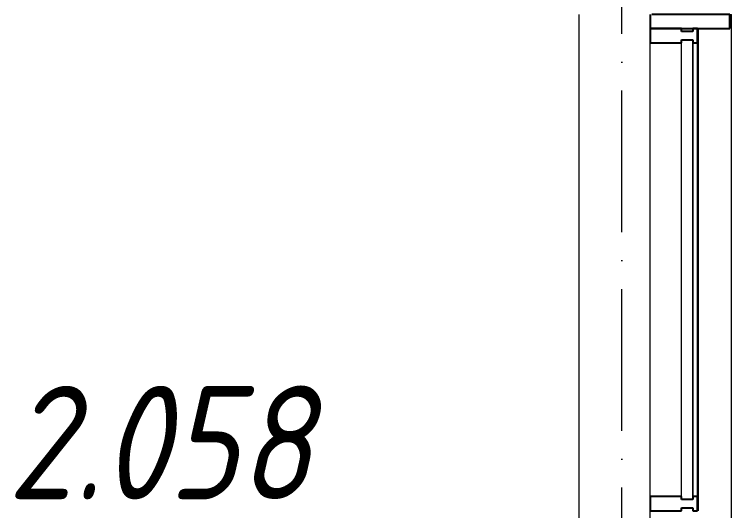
# Model space of a CAD drawing. Header units: millimetres. Extents: x -213536 to 1564669, y -45299 to 942238.
# Drawn here: x -186956 to -184430, y 121583 to 123333 of the extents above; entities that cross this region are included whole.
import ezdxf

# ---------------------------------------------------------------- set-up
doc = ezdxf.new("R2010")
doc.units = ezdxf.units.MM
doc.linetypes.add('50_200_ШТРИХ_1Т_ш5_п1_п1_', pattern=[700, 500, -100, 0, -100])
doc.linetypes.add('Штрих короткий', pattern=[300, 150, -150])
for name, color, linetype, lineweight in [('0-1', 7, 'Continuous', 5), ('0-2', 7, 'Continuous', 9), ('Импосты витража', 7, 'Continuous', 9), ('Импосты витража-1', 7, 'Continuous', 25), ('Марки помещений', 7, 'Continuous', 9), ('Окна', 7, 'Continuous', 9), ('Оси-2', 7, '50_200_ШТРИХ_1Т_ш5_п1_п1_', 9), ('Остекление-1', 7, 'Continuous', 9), ('Перемычка-1', 7, 'Штрих короткий', 9), ('Стены', 7, 'Continuous', 9)]:
    doc.layers.add(name, color=color, linetype=linetype, lineweight=lineweight)
doc.layers.get('0-2').off()
doc.styles.add('ISOCPEUR_I_2', font='isocpeui.ttf', dxfattribs={"width": 0.85, "height": 2.3})

# ---------------------------------------------------------------- blocks, each defined once
blk = doc.blocks.new('Проем_Дверь_Прямоугольный - 1800х2700h_оконные проемы-25805030-АИ2_02_План отделки стен 2-го этажа _Часть 2_')
at = {"layer": 'Перемычка-1'}
for p, q in [((900, 125), (-900, 125)), ((900, -125), (-900, -125))]:
    blk.add_line(p, q, dxfattribs=at)
blk = doc.blocks.new('Прямоугольный импост - Импост структурный с накладкой - 150мм-25651501-АИ2_02_План отделки стен 2-го этажа _Часть 2_')
at = {"layer": 'Импосты витража-1'}
for p, q in [((-25, 0), (-25, 17)), ((-25, 17), (25, 17)), ((-15, 0), (-25, 0)), ((-15, -40), (-15, 0)), ((25, 0), (15, 0)), ((15, 0), (15, -40)), ((25, 17), (25, 0)), ((-25, -150), (-25, -40)), ((-25, -40), (-15, -40)), ((15, -40), (25, -40)), ((25, -40), (25, -150)), ((25, -150), (-25, -150))]:
    blk.add_line(p, q, dxfattribs=at)
blk = doc.blocks.new('Прямоугольный импост - Импост структурный с накладкой - 150мм-25651488-АИ2_02_План отделки стен 2-го этажа _Часть 2_')
at = {"layer": 'Импосты витража'}
for p, q in [((44650, -100), (46250, -100)), ((44650, -267), (46250, -267))]:
    blk.add_line(p, q, dxfattribs=at)
blk = doc.blocks.new('Прямоугольный импост - Импост структурный с накладкой - 150мм-27754335-АИ2_02_План отделки стен 2-го этажа _Часть 2_')
at = {"layer": 'Импосты витража-1'}
for p, q in [((-25, 0), (-25, 17)), ((-25, 17), (25, 17)), ((-15, 0), (-25, 0)), ((-15, -40), (-15, 0)), ((25, 0), (15, 0)), ((15, 0), (15, -40)), ((25, 17), (25, 0)), ((-25, -150), (-25, -40)), ((-25, -40), (-15, -40)), ((15, -40), (25, -40)), ((25, -40), (25, -150)), ((25, -150), (-25, -150))]:
    blk.add_line(p, q, dxfattribs=at)
blk = doc.blocks.new('Прямоугольный импост - Откос НВФ_50х280 мм-25995271-АИ2_02_План отделки стен 2-го этажа _Часть 2_')
at = {"layer": 'Импосты витража-1'}
for p, q in [((-50, 130), (0, 130)), ((-50, -150), (-50, 130)), ((0, 130), (0, -144)), ((0, -150), (-50, -150))]:
    blk.add_line(p, q, dxfattribs=at)
blk = doc.blocks.new('PNS_Панель прямоугольная1 - Нр_Стекло - 40мм-25293744-АИ2_02_План отделки стен 2-го этажа _Часть 2_')
at = {"layer": 'Остекление-1'}
for p, q in [((-800, 40), (800, 40)), ((-810, 0), (810, 0)), ((800, 0), (-800, 0))]:
    blk.add_line(p, q, dxfattribs=at)
blk = doc.blocks.new('Отлив_СКБ - Отлив витража_120_НВФ-31885687-АИ2_02_План отделки стен 2-го этажа _Часть 2_')
at = {"layer": 'Окна'}
for p, q in [((1750, -2), (50, -2)), ((0, -120), (0, -113)), ((0, -120), (1800, -120)), ((1800, -113), (1800, -120))]:
    blk.add_line(p, q, dxfattribs=at)
blk = doc.blocks.new('0125-Р-ОО-Ш2-АР-о_23_10_2024_rvt-1-АИ2_02_План отделки стен 2-го этажа _Часть 2_')
at = {"layer": 'Стены'}
blk.add_line((25650, 13550), (25650, 15350), dxfattribs=at)
at = {"layer": '0-2'}
for name, p, rotation in [('Проем_Дверь_Прямоугольный - 1800х2700h_оконные проемы-25805030-АИ2_02_План отделки стен 2-го этажа _Часть 2_', (25775, 14450), 269.9999999999999), ('Отлив_СКБ - Отлив витража_120_НВФ-31885687-АИ2_02_План отделки стен 2-го этажа _Часть 2_', (26067, 13550), 90), ('PNS_Панель прямоугольная1 - Нр_Стекло - 40мм-25293744-АИ2_02_План отделки стен 2-го этажа _Часть 2_', (26050, 14450), 89.99999999999753), ('Прямоугольный импост - Импост структурный с накладкой - 150мм-25651488-АИ2_02_План отделки стен 2-го этажа _Часть 2_', (25800, -31000), 89.99999999999852)]:
    blk.add_blockref(name, p, dxfattribs=dict(at, rotation=rotation))
at = {"layer": '0-2', "extrusion": (0, 0, -1), "rotation": 90.00000000000249}
for name, p in [('Прямоугольный импост - Откос НВФ_50х280 мм-25995271-АИ2_02_План отделки стен 2-го этажа _Часть 2_', (-26050, 15350)), ('Прямоугольный импост - Импост структурный с накладкой - 150мм-25651501-АИ2_02_План отделки стен 2-го этажа _Часть 2_', (-26050, 15275)), ('Прямоугольный импост - Импост структурный с накладкой - 150мм-27754335-АИ2_02_План отделки стен 2-го этажа _Часть 2_', (-26050, 13625))]:
    blk.add_blockref(name, p, dxfattribs=at)
blk = doc.blocks.new('Оси1')
at = {"layer": 'Оси-2'}
blk.add_line((232045.6, 210594.5), (232045.6, 264395.4), dxfattribs=at)

msp = doc.modelspace()

# ---------------------------------------------------------------- block references
at = {"color": 2, "lineweight": 30}
msp.add_blockref('Оси1', (-416862.6, -104832.4), dxfattribs=at)
at = {"layer": '0-1'}
msp.add_blockref('0125-Р-ОО-Ш2-АР-о_23_10_2024_rvt-1-АИ2_02_План отделки стен 2-го этажа _Часть 2_', (-210617, 107982.8), dxfattribs=at)

# ---------------------------------------------------------------- texts
at = {"layer": 'Марки помещений', "color": 2, "insert": (-186981, 122022.9), "char_height": 400, "width": 767.079, "attachment_point": 1, "style": 'ISOCPEUR_I_2'}
msp.add_mtext('2.058', dxfattribs=at)

doc.saveas('drawing.dxf')
